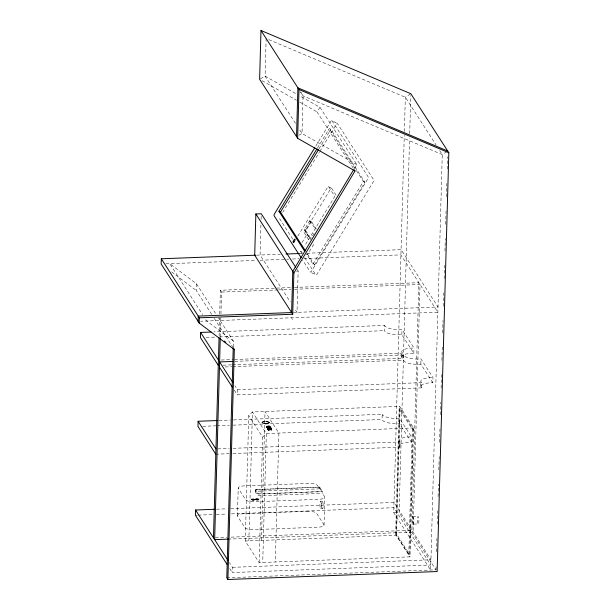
<?xml version="1.0" encoding="UTF-8"?>
<svg xmlns="http://www.w3.org/2000/svg" width="610" height="610" viewBox="0 0 610 610"><rect width="100%" height="100%" fill="white"/><g stroke="black" fill="none" stroke-linecap="round" stroke-linejoin="round"><path stroke-width="0.46" stroke-dasharray="3.05 2.29" d="M211.693 314.402L196.306 290.512L196.496 283.818L169.793 263.68L202.604 314.638M219.112 335.95L219.615 317.863M219.722 314.051L220.385 290.246L293.502 287.47M220.302 336.819L220.835 317.772M220.942 313.967L221.552 292.068L220.385 290.246M233.249 347.006L233.409 341.15L218.54 318.062M231.495 513.856L393.877 507.68L430.79 565.012L232.326 572.554L232.479 567.33L229.398 562.557M234.789 361.364L403.698 354.936A12.962 4.026 1.6 0 0 420.991 358.932L432.978 377.552L432.833 382.775A12.962 4.026 1.6 0 0 421.388 387.861L237.29 394.868L237.442 389.637L234.888 385.68M237.435 515.709L238.213 487.832M245.258 541.024L248.758 415.593L252.448 411.971L399.725 406.374L413.611 427.945L410.012 556.854L259.143 562.595L245.258 541.024L396.119 535.29L410.012 556.854M248.85 540.887L252.448 411.971L266.334 433.542L262.735 562.458M260.935 225.006L260.096 255.026L290.345 302.003M261.088 219.379L261.194 215.627M266.143 38.514L265.091 76.151L295.85 123.929M254.393 499.735A1.555 0.48 1.6 0 0 252.143 499.216A1.555 0.48 1.6 0 0 251.983 500.047A1.555 0.48 1.6 0 0 254.393 499.735L254.4 499.392A1.555 0.48 1.6 0 0 252.151 498.866A1.555 0.48 1.6 0 0 251.991 499.704A1.555 0.48 1.6 0 0 254.4 499.392M254.667 499.742A1.83 0.572 1.6 0 0 252.021 499.132A1.83 0.572 1.6 0 0 251.831 500.116A1.83 0.572 1.6 0 0 254.667 499.742L254.675 499.59A1.83 0.572 1.6 0 0 252.029 498.98A1.83 0.572 1.6 0 0 251.831 499.964A1.83 0.572 1.6 0 0 254.675 499.59M255.247 491.706L255.293 489.967M258.602 499.575A1.555 0.48 1.6 0 0 256.36 499.056A1.555 0.48 1.6 0 0 256.192 499.887A1.555 0.48 1.6 0 0 258.602 499.575L258.617 499.224A1.555 0.48 1.6 0 0 256.368 498.705A1.555 0.48 1.6 0 0 256.2 499.544A1.555 0.48 1.6 0 0 258.617 499.224M258.884 499.582A1.83 0.572 1.6 0 0 256.231 498.972A1.83 0.572 1.6 0 0 256.04 499.956A1.83 0.572 1.6 0 0 258.884 499.582L258.884 499.43A1.83 0.572 1.6 0 0 256.238 498.82A1.83 0.572 1.6 0 0 256.048 499.796A1.83 0.572 1.6 0 0 258.884 499.43M259.143 562.595L262.651 437.164L248.758 415.593M261.415 540.414L265.022 411.498L278.907 433.062L275.308 561.978M266.257 426.276L269.856 426.001L270.215 426.71L266.623 426.847L266.257 426.276L269.849 426.138L270.215 426.71M266.753 427.862L266.501 426.192L266.753 427.862L270.947 427.701L271.313 428.273L267.34 428.54L267.241 427.099L267.302 428.716L271.496 428.555L271.862 429.12L267.889 429.394L267.79 427.953L267.889 429.394M266.799 427.694L266.692 426.245L266.799 427.694L270.764 427.557L267.172 427.694L266.806 427.13L270.398 426.992L270.764 427.557M267.302 428.716L267.05 427.046L267.332 427.488M267.851 429.562L267.599 427.9L267.851 429.562L271.038 429.448L271.076 428.212L270.787 427.778L270.71 429.287L270.611 427.846L267.02 428.273M271.587 430.294L271.336 428.624L271.587 430.294L268.4 430.416L268.148 428.746L268.43 429.188M268.4 430.416C268.858 426.26 266.715 432.421 271.259 430.141L271.16 428.693L271.259 430.141M268.873 422.882A3.203 0.999 1.6 0 0 264.244 421.807A3.203 0.999 1.6 0 0 263.901 423.523A3.203 0.999 1.6 0 0 268.873 422.882L268.873 422.661A3.203 0.999 1.6 0 0 264.252 421.594A3.203 0.999 1.6 0 0 263.909 423.309A3.203 0.999 1.6 0 0 268.873 422.661M269.33 422.898A3.668 1.136 1.6 0 0 264.038 421.678A3.668 1.136 1.6 0 0 263.65 423.637A3.668 1.136 1.6 0 0 269.33 422.898L269.338 422.684A3.668 1.136 1.6 0 0 264.046 421.457A3.668 1.136 1.6 0 0 263.657 423.416A3.668 1.136 1.6 0 0 269.338 422.684M266.829 426.459C271.343 423.851 268.941 430.325 269.696 426.07L269.94 427.74L269.658 427.297M270.2 427.206L270.161 428.433L270.062 426.992L266.471 427.419M270.398 426.992L266.814 426.992L267.172 427.557M270.527 427.366L270.489 428.594L270.245 426.924L270.527 427.366L266.654 427.473M271.313 428.411L270.947 427.701M271.862 429.265L271.496 428.555M297.139 269.483L298.16 271.076L297.009 312.35L294.447 308.37M319.571 488.831L319.617 487.093L256.757 489.479A1.83 0.572 1.6 0 0 255.323 490.12L257.519 493.52A1.83 0.572 1.6 0 0 259.677 494.024L322.537 491.629L322.492 493.376L324.688 496.776A7.335 2.28 1.6 0 1 318.961 499.323L254.309 501.778A7.335 2.28 1.6 0 1 245.662 499.781L238.35 488.435A7.335 2.28 1.6 0 1 244.069 485.888L308.729 483.425A7.335 2.28 1.6 0 1 317.375 485.423L319.571 488.831L256.711 491.225A1.83 0.572 1.6 0 0 255.277 491.858L257.473 495.267A1.83 0.572 1.6 0 0 259.631 495.762L322.492 493.376M324.04 525.248L324.817 497.371M232.883 453.543L399.901 447.191A12.962 4.026 1.6 0 1 411.346 442.105L399.359 423.492A12.962 4.026 1.6 0 1 382.066 419.497L382.211 414.266L231.327 420.008M232.524 364.81L402.379 358.344A12.962 4.026 1.6 0 1 413.824 353.259L401.837 334.646A12.962 4.026 1.6 0 1 384.544 330.65L384.689 325.427L213.881 331.916M439.696 150.586L442.258 154.566L430.652 570.045L393.732 512.713L404.278 135.275M404.384 131.47L405.337 97.242L410.82 93.711M395.638 534.146L399.138 408.715L400.038 408.685L413.199 429.12L409.691 554.543L408.799 554.582L395.638 534.146L396.538 534.116L409.691 554.543M396.119 535.29L399.725 406.374M399.359 423.492L399.504 418.262A12.962 4.026 1.6 0 1 382.211 414.266M401.837 334.646L401.982 329.415A12.962 4.026 1.6 0 1 384.689 325.427M396.538 534.116L400.038 408.685M399.154 445.956L399.298 440.733M401.632 357.109L401.784 351.886M399.901 447.191L400.046 441.968A12.962 4.026 1.6 0 1 411.491 436.882L399.504 418.262M402.379 358.344L402.524 353.121A12.962 4.026 1.6 0 1 413.969 348.035L401.982 329.415M226.798 577.8L436.036 569.839L399.123 512.514L409.569 138.447M409.707 133.689L410.766 95.617M432.833 382.775L420.847 364.162A12.962 4.026 1.6 0 1 403.553 360.167L403.698 354.936M411.346 442.105L411.491 436.882M413.824 353.259L413.969 348.035M408.799 554.582L412.299 429.15L399.138 408.715M420.847 364.162L420.991 358.932M420.641 386.626L420.786 381.402M421.388 387.861L421.533 382.638A12.962 4.026 1.6 0 1 432.978 377.552M436.036 569.839L436.142 566.034M436.546 551.753L436.912 538.432M437.317 524.15L437.69 510.829M438.087 496.548L438.43 484.18M438.834 469.898L439.2 456.577M439.604 442.296L439.97 428.967M440.374 414.693L440.717 402.318M441.114 388.044L441.487 374.715M441.892 360.441L442.258 347.113M442.662 332.839L443.005 320.463M443.401 306.19L443.775 292.861M444.171 278.587L444.545 265.258M444.942 250.984L445.292 238.609M445.689 224.335L446.062 211.007M446.459 196.733L446.833 183.404M447.229 169.13L447.58 156.755M316.354 229.085L311.481 221.514L309.682 220.728L304.283 229.863L310.574 239.623M311.481 221.514L305.808 230.603L310.719 238.342M315.805 146.08L330.681 121.664A1.83 0.602 -62.1 0 1 331.985 120.688L337.444 123.555M317.467 148.024L329.324 128.565L330.849 129.373L364.917 182.276L314.524 264.976L312.991 264.16L306.38 253.897M318.992 148.832L330.849 129.373M282.636 212.471L319.335 152.256M319.831 151.44L336.194 124.585A1.83 0.602 -62.1 0 1 337.498 123.617L373.755 179.919A1.83 0.602 -62.1 0 1 373.183 182.032L317.147 273.981A1.83 0.602 -62.1 0 1 315.843 274.957L310.383 272.098M297.825 236.116L327.326 187.697A1.83 0.602 -62.1 0 1 328.637 186.721L334.486 195.802A1.83 0.602 -62.1 0 1 333.906 197.915L304.398 246.333M301.958 242.627L307.127 234.141L305.008 230.976L330.391 189.321A1.83 0.602 -62.1 0 1 331.695 188.345L336.079 195.154M314.104 233.157L310.749 238.655M313.708 244.358L308.065 253.615A1.83 0.602 -62.1 0 1 306.761 254.591M312.991 264.16L363.385 181.467L329.324 128.565M319.968 107.345L356.88 164.669L353.937 169.229L317.017 111.897L319.968 107.345L299.495 95.701M262.651 437.164L266.334 433.542L413.611 427.945M446.955 151.547L442.258 154.566L303.056 95.846L300.494 91.866M260.401 78.835L265.091 76.151L296.216 93.841M298.877 135.267L302.003 133.483L303.056 95.846L300.242 91.469M256.459 255.163L280.249 254.256M299.274 253.531L302.133 253.424M306.891 253.242L401.083 249.665L437.995 306.99L293.372 312.488M165.928 263.825L256.314 260.386M260.119 260.241L285.808 259.265M286.761 259.227L288.667 259.159M292.472 259.014L299.129 258.762M303.887 258.579L400.938 254.888L437.85 312.213L200.667 321.234M296.368 271.145L298.16 271.076M294.455 287.432L418.849 282.697L411.933 530.265L230.565 537.166M221.552 292.068L277.58 289.933M278.534 289.902L290.871 289.43M294.676 289.285L420.015 284.519L413.1 532.088L229.833 539.057M206.142 337.437L215.635 337.071M219.432 336.933L384.544 330.65M221.277 360.014L233.615 359.549M234.568 359.511L402.524 353.121M223.031 365.169L231.571 364.841M225.151 366.953L231.792 366.694M232.745 366.663L403.553 360.167M237.442 389.637L421.533 382.638M218.99 420.481L230.382 420.046M202.718 426.314L216.001 425.81M216.946 425.772L229.284 425.307M233.081 425.162L382.066 419.497M266.791 426.634L269.978 426.512M270.222 426.565L266.631 426.703L266.265 426.138M270.947 427.846L267.355 427.984L267.721 428.548M267.203 428.327L271.313 428.273M271.496 428.693L267.904 428.83L268.27 429.402M268.476 429.013L271.298 428.906M267.569 429.127L270.756 429.005L271.038 429.448M271.862 429.12L268.27 429.257L267.904 428.693M268.118 429.974L271.305 429.852M412.299 429.15L413.199 429.12M217.846 448.899L229.238 448.464M233.035 448.32L400.046 441.968M215.803 454.198L229.093 453.688M320.547 501.382L322.339 501.313M216.451 509.205L226.897 508.809M230.694 508.664L394.022 502.457L430.934 559.782L232.479 567.33M320.738 508.694A3.668 0.724 87.8 0 0 321.226 503.38A3.668 0.724 87.8 0 0 319.96 503.036A3.668 0.724 87.8 0 0 320.738 508.694L322.53 508.626A3.668 0.724 87.8 0 0 323.025 503.311A3.668 0.724 87.8 0 0 321.76 502.975A3.668 0.724 87.8 0 0 322.53 508.626M195.413 515.229L197.312 515.16M198.265 515.122L212.509 514.581M216.306 514.436L226.752 514.039M393.732 512.713L399.123 512.514M412.68 516.815L418.071 516.609M412.871 524.135A3.668 0.724 87.8 0 0 413.359 518.813A3.668 0.724 87.8 0 0 412.093 518.477A3.668 0.724 87.8 0 0 412.871 524.135L418.262 523.929A3.668 0.724 87.8 0 0 418.75 518.607A3.668 0.724 87.8 0 0 417.484 518.271A3.668 0.724 87.8 0 0 418.262 523.929M215.368 537.745L226.767 537.311M268.766 39.627L405.337 97.242L436.104 145.012M363.385 181.467L364.917 182.276M328.577 186.66L331.642 188.284M309.3 221.194L310.833 222.002M304.596 228.91L306.128 229.718M304.314 229.962L305.839 230.771M300.692 251.404L302.224 252.22M262.079 80.68L296.521 100.246M299.8 102.114L317.017 111.897M356.88 164.669L302.003 133.483L298.93 128.702M171.631 271.9L196.306 290.512M233.409 341.15L206.706 321.005L205.166 318.618M309.926 220.675L315.797 229.787M331.985 120.688L368.242 176.999A1.83 0.602 -62.1 0 1 367.67 179.104L311.634 271.061A1.83 0.602 -62.1 0 1 310.33 272.037L302.667 260.142M307.127 234.141L310.162 238.861M304.07 232.524L309.636 241.163M307.409 253.92L314.524 264.976M292.762 239.112L279.586 218.654A1.83 0.602 -62.1 0 1 280.158 216.542M302.156 253.707L300.638 251.343A1.83 0.602 -62.1 0 0 301.942 250.374M304.687 257.641L315.843 274.957M291.473 317.779L292.571 319.487M196.496 283.818L215.978 314.081M214.255 318.382L233.226 347.845M319.617 487.093L322.537 491.629M270.405 426.855L270.771 427.419M267.355 427.839L267.721 428.411M234.232 390.118L237.29 394.868M229.764 568.573L232.326 572.554M256.879 489.639L256.696 489.655A1.311 0.404 1.6 0 0 255.811 490.043L258.076 493.551A1.311 0.404 1.6 0 0 259.402 493.864L321.927 491.485L319.213 487.268L256.879 489.639M307.951 511.302L243.291 513.757A7.335 2.28 1.6 0 0 237.572 516.304L244.885 527.658A7.335 2.28 1.6 0 0 253.531 529.655L318.184 527.192A7.335 2.28 1.6 0 0 323.91 524.653L316.598 513.3A7.335 2.28 1.6 0 0 307.951 511.302"/><path stroke-width="0.91" d="M161.314 258.777L161.17 264.008L199.18 323.041L234.324 349.545L227.896 579.5L437.134 571.539L448.83 152.744L410.82 93.711L260.981 30.5L259.624 79.277L297.634 138.31L355.028 170.93L293.867 272.983L292.716 314.257L199.325 317.81L161.314 258.777L255.506 255.201M198.082 321.333L198.227 316.11L291.618 312.556L292.777 271.282L353.442 170.045M199.18 323.041L199.325 317.81M214.552 509.281L195.558 510.006L195.413 515.229L227.202 564.593M217.091 420.549L198.113 421.274L197.968 426.497L215.803 454.198M211.037 332.031L200.598 332.427L200.454 337.65L218.288 365.352M213.469 537.814L219.059 337.856M220.279 337.772L214.644 539.636L228.887 539.095M233.226 347.845L226.798 577.8L227.896 579.5M295.598 267.096L261.248 213.752L255.857 213.958L254.706 255.232L292.716 314.257M296.536 136.609L297.901 87.825L447.74 151.044M297.634 138.31L298.999 89.533L260.981 30.5M314.813 147.704L274.645 213.622A1.83 0.602 -62.1 0 0 274.073 215.726L301.134 257.763M304.855 251.526L278.93 211.258L316.971 148.832M305.374 250.763L280.463 212.074L318.504 149.648M285.953 254.042L299.274 253.531M232.89 361.433L219.6 361.943L232.852 382.516M298.999 89.533L448.83 152.744M278.93 211.258L280.463 212.074M224.251 341.074L225.746 342.202M354.303 169.793L355.028 170.93M255.857 213.958L293.867 272.983M233.592 348.409L234.324 349.545M200.598 332.427L218.433 360.121M219.455 367.167L232.707 387.739M198.113 421.274L215.948 448.968M195.558 510.006L227.858 560.163M293.928 242.063A1.83 0.602 -62.1 0 0 295.019 239.257A1.83 0.602 -62.1 0 0 293.296 241.08A1.83 0.602 -62.1 0 0 293.928 242.063"/></g></svg>
